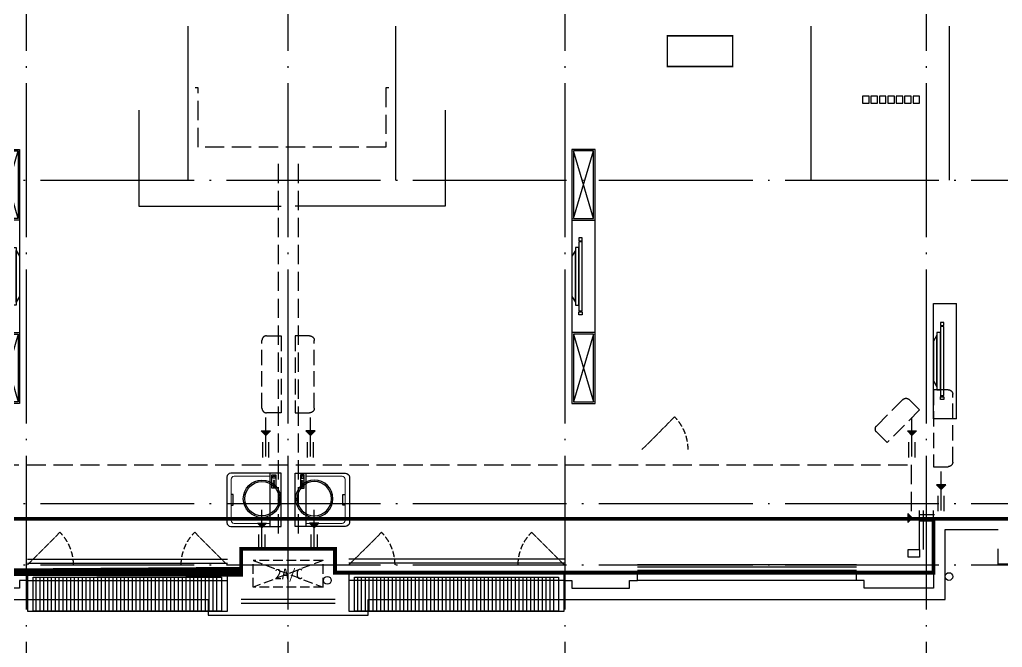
# Model space of a CAD drawing. Extents: x 23000734 to 24262965, y -11528137 to -9789882.
# Drawn here: x 24239425 to 24252200, y -10053910 to -10045754 of the extents above; entities that cross this region are included whole.
import ezdxf

# ---------------------------------------------------------------- set-up
doc = ezdxf.new("R2010")
doc.units = 0
doc.header["$LTSCALE"] = 1000
for name, pattern in [('DASH', [0.35, 0.25, -0.1]), ('DASHDOTX2', [50.8, 25.4, -12.7, 0, -12.7]), ('DOTE', [2.4200000000000004, 2, -0.2, 0.02, -0.2])]:
    doc.linetypes.add(name, pattern=pattern)
for name, color, linetype in [('0-0全面积', 3, 'Continuous'), ('0-0半面积', 10, 'Continuous'), ('0-0太阳能', 167, 'Continuous'), ('0-厨卫洁具', 95, 'Continuous'), ('0-开启示意', 154, 'Continuous'), ('0-栏杆', 141, 'Continuous'), ('0-看线', 173, 'Continuous'), ('0-线脚', 6, 'Continuous'), ('_0', 7, 'Continuous'), ('A-SURFACE', 6, 'Continuous'), ('A-活动家具', 8, 'Continuous'), ('B-家具', 167, 'DASHDOTX2'), ('BALCONY', 6, 'Continuous'), ('DOTE', 249, 'DOTE'), ('KT', 8, 'Continuous'), ('PUB_STRM', 4, 'Continuous'), ('text_房间名称', 255, 'Continuous'), ('图审修改', 1, 'Continuous'), ('栏杆', 163, 'Continuous'), ('空调', 6, 'Continuous')]:
    doc.layers.add(name, color=color, linetype=linetype)
doc.styles.add('黑体', font='SIMHEI_0.TTF', dxfattribs={"width": 0.8})

# ---------------------------------------------------------------- blocks, each defined once
blk = doc.blocks.new('A$C1BFF76B8')
at = {"layer": '0-0太阳能', "linetype": 'ByBlock'}
for points in [[(-206.0228210836649, -129.7717456836253), (-206.0228210836649, -629.5983393806964), (-3006.022821083665, -629.7717456724495), (-3006.022821083665, -129.7717456761748)], [(-2871.022820290178, -629.7667435687035), (-2871.022820290178, -189.7717456799001)], [(-2821.022820290178, -629.7667435687035), (-2821.022820290178, -189.7717456799001)], [(-2771.022820290178, -629.7667435687035), (-2771.022820290178, -189.7717456799001)], [(-2721.022820290178, -629.7667435687035), (-2721.022820290178, -189.7717456799001)], [(-2671.022820290178, -629.7667435687035), (-2671.022820290178, -189.7717456799001)], [(-2621.022820290178, -629.7667435687035), (-2621.022820290178, -189.7717456799001)], [(-2571.022820290178, -629.7667435687035), (-2571.022820290178, -189.7717456799001)], [(-2521.022820290178, -629.7667435687035), (-2521.022820290178, -189.7717456799001)], [(-2471.022820290178, -629.7667435687035), (-2471.022820290178, -189.7717456799001)], [(-2421.022820290178, -629.7667435687035), (-2421.022820290178, -189.7717456799001)], [(-2371.022820290178, -629.7667435687035), (-2371.022820290178, -189.7717456799001)], [(-2321.022820290178, -629.7667435687035), (-2321.022820290178, -189.7717456799001)], [(-2271.022820290178, -629.7667435687035), (-2271.022820290178, -189.7717456799001)], [(-2221.022820290178, -629.7667435687035), (-2221.022820290178, -189.7717456799001)], [(-2171.022820290178, -629.7667435687035), (-2171.022820290178, -189.7717456799001)], [(-2121.022820290178, -629.7667435687035), (-2121.022820290178, -189.7717456799001)], [(-2071.022820290178, -629.7667435687035), (-2071.022820290178, -189.7717456799001)], [(-2021.022820290178, -629.7667435687035), (-2021.022820290178, -189.7717456799001)], [(-1971.022820290178, -629.7667435687035), (-1971.022820290178, -189.7717456799001)], [(-1921.022820290178, -629.7667435687035), (-1921.022820290178, -189.7717456799001)], [(-1871.022820290178, -629.7667435687035), (-1871.022820290178, -189.7717456799001)], [(-1821.022820290178, -629.7667435687035), (-1821.022820290178, -189.7717456799001)], [(-1771.022820290178, -629.7667435687035), (-1771.022820290178, -189.7717456799001)], [(-1721.022820290178, -629.7667435687035), (-1721.022820290178, -189.7717456799001)], [(-1671.022820290178, -629.7667435687035), (-1671.022820290178, -189.7717456799001)], [(-1621.022820290178, -629.7667435687035), (-1621.022820290178, -189.7717456799001)], [(-1571.022820290178, -629.7667435687035), (-1571.022820290178, -189.7717456799001)], [(-1521.022820290178, -629.7667435687035), (-1521.022820290178, -189.7717456799001)], [(-1471.022820290178, -629.7667435687035), (-1471.022820290178, -189.7717456799001)], [(-1421.022820290178, -629.7667435687035), (-1421.022820290178, -189.7717456799001)], [(-1371.022820290178, -629.7667435687035), (-1371.022820290178, -189.7717456799001)], [(-1321.022820290178, -629.7667435687035), (-1321.022820290178, -189.7717456799001)], [(-1271.022820290178, -629.7667435687035), (-1271.022820290178, -189.7717456799001)], [(-1221.022820290178, -629.7667435687035), (-1221.022820290178, -189.7717456799001)], [(-1171.022820290178, -629.7667435687035), (-1171.022820290178, -189.7717456799001)], [(-1121.022820290178, -629.7667435687035), (-1121.022820290178, -189.7717456799001)], [(-1071.022820290178, -629.7667435687035), (-1071.022820290178, -189.7717456799001)], [(-1021.022820290178, -629.7667435687035), (-1021.022820290178, -189.7717456799001)], [(-971.0228202901781, -629.7667435687035), (-971.0228202901781, -189.7717456799001)], [(-921.0228202901781, -629.7667435687035), (-921.0228202901781, -189.7717456799001)], [(-871.0228202901781, -629.7667435687035), (-871.0228202901781, -189.7717456799001)], [(-821.0228202901781, -629.7667435687035), (-821.0228202901781, -189.7717456799001)], [(-771.0228202901781, -629.7667435687035), (-771.0228202901781, -189.7717456799001)], [(-721.0228202901781, -629.7667435687035), (-721.0228202901781, -189.7717456799001)], [(-671.0228202901781, -629.7667435687035), (-671.0228202901781, -189.7717456799001)], [(-621.0228202901781, -629.7667435687035), (-621.0228202901781, -189.7717456799001)], [(-571.0228202901781, -629.7667435687035), (-571.0228202901781, -189.7717456799001)], [(-521.0228202901781, -629.7667435687035), (-521.0228202901781, -189.7717456799001)], [(-471.0228202901781, -629.7667435687035), (-471.0228202901781, -189.7717456799001)], [(-421.0228202901781, -629.7667435687035), (-421.0228202901781, -189.7717456799001)], [(-371.0228202901781, -629.7667435687035), (-371.0228202901781, -189.7717456799001)], [(-321.0228202901781, -629.7667435687035), (-321.0228202901781, -189.7717456799001)]]:
    blk.add_lwpolyline(points, dxfattribs=at)
blk.add_lwpolyline([(-281.0228210836649, -189.7817499097437), (-2931.022821083665, -189.7717456724495), (-2931.022821083665, -629.7717456724495), (-281.0228210836649, -629.7817499097437)], close=True, dxfattribs=at)
blk = doc.blocks.new('cvb')
at = {"layer": 'B-家具'}
for p, q in [((23188.14249599422, 22857.39093565755), (23488.14249599399, 22857.39093565755)), ((23188.14249599422, 22857.39093565755), (23188.14249599422, 21357.39093565755)), ((23488.14249599399, 22857.39093565755), (23488.14249599399, 21357.39093565755)), ((23353.8129949295, 22570.07750280946), (23353.8129949295, 22607.39093564404)), ((23353.8129949295, 22607.39093564404), (23398.58911433117, 22607.39093564404)), ((23398.58911433117, 22570.07750280946), (23353.8129949295, 22570.07750280946)), ((23398.58911433117, 22555.15212967526), (23353.8129949295, 22555.15212967526)), ((23353.8129949295, 22555.15212967526), (23353.8129949295, 21659.62974164262)), ((23361.27568149636, 22570.07750280946), (23361.27568149636, 22555.15212967526)), ((23391.12642776431, 22570.07750280946), (23391.12642776431, 22555.15212967526)), ((23398.58911433117, 22607.39093564404), (23398.58911433117, 22570.07750280946)), ((23398.58911433117, 21659.62974164262), (23398.58911433117, 22555.15212967526)), ((23443.36523373285, 22480.52526400611), (23398.58911433117, 22480.52526400611)), ((23398.58911433117, 22480.52526400611), (23398.58911433117, 21734.25660731178)), ((23443.36523373285, 21734.25660731178), (23443.36523373285, 22480.52526400611)), ((23488.1413531343, 22368.58496550191), (23443.36523373285, 22443.21183117107)), ((23443.36523373285, 22443.21183117107), (23443.36523373285, 21771.57004014635)), ((23488.1413531343, 21846.19690581597), (23488.1413531343, 22368.58496550191)), ((23443.36523373285, 21771.57004014635), (23488.1413531343, 21846.19690581597)), ((23398.58911433117, 21734.25660731178), (23443.36523373285, 21734.25660731178)), ((23353.8129949295, 21659.62974164262), (23398.58911433117, 21659.62974164262)), ((23398.58911433117, 21644.70436850842), (23353.8129949295, 21644.70436850842)), ((23353.8129949295, 21644.70436850842), (23353.8129949295, 21607.39093567384)), ((23353.8129949295, 21607.39093567384), (23398.58911433117, 21607.39093567384)), ((23361.27568149636, 21644.70436850842), (23361.27568149636, 21659.62974164262)), ((23391.12642776431, 21644.70436850842), (23391.12642776431, 21659.62974164262)), ((23398.58911433117, 21607.39093567384), (23398.58911433117, 21644.70436850842)), ((23488.14249599399, 21357.39093565755), (23188.14249599422, 21357.39093565755))]:
    blk.add_line(p, q, dxfattribs=at)
blk = doc.blocks.new('客厅电视')
at = {"layer": 'B-家具'}
for p, q in [((23188.14249592018, 22787.39093441097), (23488.14249592018, 22787.39093441097)), ((23353.81299485546, 22520.07750156242), (23353.81299485546, 22557.39093439747)), ((23353.81299485546, 22557.39093439747), (23398.58911425713, 22557.39093439747)), ((23398.58911425713, 22520.07750156242), (23353.81299485546, 22520.07750156242)), ((23398.58911425713, 22505.15212842869), (23353.81299485546, 22505.15212842869)), ((23353.81299485546, 22505.15212842869), (23353.81299485546, 21609.62974039558)), ((23361.27568142232, 22520.07750156242), (23361.27568142232, 22505.15212842869)), ((23391.12642769027, 22520.07750156242), (23391.12642769027, 22505.15212842869)), ((23398.58911425713, 22557.39093439747), (23398.58911425713, 22520.07750156242)), ((23398.58911425713, 21609.62974039558), (23398.58911425713, 22505.15212842869)), ((23443.36523365881, 22430.52526275907), (23398.58911425713, 22430.52526275907)), ((23398.58911425713, 22430.52526275907), (23398.58911425713, 21684.2566060652)), ((23443.36523365881, 21684.2566060652), (23443.36523365881, 22430.52526275907)), ((23488.14135306049, 22318.58496425534), (23443.36523365881, 22393.21182992449)), ((23443.36523365881, 22393.21182992449), (23443.36523365881, 21721.57003889978)), ((23488.14135306049, 21796.1969045694), (23488.14135306049, 22318.58496425534)), ((23443.36523365881, 21721.57003889978), (23488.14135306049, 21796.1969045694)), ((23353.81299485546, 21609.62974039558), (23398.58911425713, 21609.62974039558)), ((23398.58911425713, 21594.70436726185), (23353.81299485546, 21594.70436726185)), ((23353.81299485546, 21594.70436726185), (23353.81299485546, 21557.39093442727)), ((23361.27568142232, 21594.70436726185), (23361.27568142232, 21609.62974039558)), ((23391.12642769027, 21594.70436726185), (23391.12642769027, 21609.62974039558)), ((23398.58911425713, 21684.2566060652), (23443.36523365881, 21684.2566060652)), ((23398.58911425713, 21557.39093442727), (23398.58911425713, 21594.70436726185)), ((23353.81299485546, 21557.39093442727), (23398.58911425713, 21557.39093442727)), ((23488.14249592018, 21327.39093441097), (23188.14249592018, 21327.39093441097))]:
    blk.add_line(p, q, dxfattribs=at)
for points in [[(23488.14249592018, 23707.39093441097), (23188.14249592018, 23707.39093441097), (23188.14249592018, 20407.39093441097), (23488.14249591646, 20407.39093690459), (23488.14249591646, 23707.39093441097)], [(23468.14249591646, 22807.39093441097), (23208.14249592018, 23687.39093441097)], [(23208.14249592018, 22807.39093441097), (23468.14249591646, 23687.39093441097)], [(23468.14249591646, 21307.39093441097), (23208.14249592018, 21307.39093441097), (23208.14249592018, 20427.39093457721), (23468.14249591646, 20427.39093673835), (23468.14249591646, 21307.39093441097), (23208.14249592018, 20427.39093441097)], [(23208.14249592018, 21307.39093441097), (23468.14249591646, 20427.39093441097)]]:
    blk.add_lwpolyline(points, dxfattribs=at)
blk.add_lwpolyline([(23468.14249591646, 22807.39093441097), (23468.14249591646, 23687.39093441097), (23208.14249592018, 23687.39093441097), (23208.14249592018, 22807.39093441097)], close=True, dxfattribs=at)
blk = doc.blocks.new('A$C5E80688F')
at = {"layer": 'B-家具'}
for points in [[(-8072.999999634922, -140), (-8073, -50), (-7987.637105517089, -50), (-7987.637105152011, -140)], [(-7963.303326804191, -140), (-7963.303327169269, -50), (-7877.940432686359, -50), (-7877.94043232128, -140)], [(-7853.60665397346, -139.9999991096556), (-7853.606654338539, -49.99999911151826), (-7768.243759855628, -49.99999911151826), (-7768.24375949055, -139.9999991096556)], [(-7743.90998114273, -139.9999991096556), (-7743.909981507808, -49.99999911151826), (-7658.547087028623, -49.99999911151826), (-7658.547086663544, -139.9999991096556)], [(-7634.213308315724, -139.9999982211739), (-7634.213308680803, -49.99999822117388), (-7548.850414197892, -49.99999822117388), (-7548.850413832814, -139.9999982211739)], [(-7524.516635484993, -139.9999982211739), (-7524.516635850072, -49.99999822117388), (-7439.153741367161, -49.99999822117388), (-7439.153741002083, -139.9999982211739)], [(-7414.819962654263, -139.9999982211739), (-7414.819963019341, -49.99999822117388), (-7329.457068536431, -49.99999822117388), (-7329.457068171352, -139.9999982211739)]]:
    blk.add_lwpolyline(points, close=True, dxfattribs=at)
for points in [[(-1903, -230), (-1903, -1480), (47, -1480)], [(2077.000000007451, -230), (2077.000000007451, -1480), (227.0000000074506, -1480)]]:
    blk.add_lwpolyline(points, dxfattribs=at)
at = {"layer": 'A-活动家具', "extrusion": (0, 0, -1), "zscale": -1, "rotation": 179.9999999999998}
for name, p in [('客厅电视', (27041.14249591529, 19667.39093441144)), ('cvb', (31741.14249599352, 18616.39093565755))]:
    blk.add_blockref(name, p, dxfattribs=at)
at = {"layer": 'A-活动家具', "extrusion": (0, 0, -1), "xscale": -1, "zscale": -1, "rotation": 180}
blk.add_blockref('客厅电视', (-27115.14249591529, 19667.39093441144), dxfattribs=at)
blk = doc.blocks.new('$plan$00001623')
at = {"layer": '0-厨卫洁具', "linetype": 'Continuous'}
blk.add_line((-341.0638153267937, -144.6659197755616), (341.8834332893312, -144.6659197755616), dxfattribs=at)
at = {"layer": '0-厨卫洁具'}
blk.add_lwpolyline([(295, -705.8351835135873), (-295, -705.8351835135909, -0.414213562373095), (-345, -655.8351835135909), (-345, 0), (345, 0), (345, -655.8351835135909, -0.414213562373095)], format="xyb", close=True, dxfattribs=at)
for points in [[(323.3669517711533, -71.58882026028004), (151.9948796328244, -71.58882026028004), (151.9948796328244, -119.7109121235189), (323.3669517711533, -119.7109121235189)], [(163.0332813934365, -85.77758666829322), (176.6797890030721, -85.77758666829322), (176.6797890030721, -98.50580599754903), (163.0332813934365, -98.50580599754903)], [(188.5066927319422, -85.77758666829322), (202.1532003415778, -85.77758666829322), (202.1532003415778, -98.50580599754903), (188.5066927319422, -98.50580599754903)], [(213.0704064292804, -85.77758666829322), (226.716914038916, -85.77758666829322), (226.716914038916, -98.50580599754903), (213.0704064292804, -98.50580599754903)], [(239.4535849417734, -85.77758666829322), (253.100092551409, -85.77758666829322), (253.100092551409, -98.50580599754903), (239.4535849417734, -98.50580599754903)], [(280.8780295278848, -109.8034200168186), (309.2039545124571, -109.8034200168186), (309.2039545124571, -80.08098798927676), (280.8780295278848, -80.08098798927676)]]:
    blk.add_lwpolyline(points, close=True, dxfattribs=at)
at = {"layer": '0-厨卫洁具', "lineweight": 13}
blk.add_lwpolyline([(307.2702440595567, -144.6659197755616), (307.2702440595531, -610.9635392652526, -0.414213562373095), (267.2702440595531, -650.9635392652526), (-267.2702440595531, -650.963539265249, -0.414213562373095), (-307.2702440595531, -610.963539265249), (-307.2702440595531, -144.6659197755616)], format="xyb", dxfattribs=at)
at = {"layer": '0-厨卫洁具'}
blk.add_lwpolyline([(-71.03978584050492, -650.9635392652526), (-71.03978584050492, -623.3845569657606), (0, -623.3845569657606), (71.03978584050492, -623.3845569657606), (71.03978584050492, -650.9635392652526)], dxfattribs=at)
blk.add_circle((0, -25.47641460187879), 16.03030064122868, dxfattribs=at)
blk = doc.blocks.new('tynsx')
at = {"layer": '0-厨卫洁具'}
for radius in [242.5, 222.5]:
    blk.add_circle((-242.5, 0), radius, dxfattribs=at)
blk = doc.blocks.new('A$C2A163BE1')
at = {"extrusion": (0, 0, -1), "xscale": -1, "zscale": -1, "rotation": 359.9988535131273}
blk.add_blockref('tynsx', (192.5000114776194, -5158.499999983236), dxfattribs=at)
at = {"extrusion": (0, 0, -1), "zscale": -1, "rotation": 0.001146486872711296}
blk.add_blockref('tynsx', (-2.50001147761941, -5158.499999983236), dxfattribs=at)
at = {"layer": '0-厨卫洁具', "xscale": -1.000000000000003, "rotation": 270.0000000883789}
blk.add_blockref('$plan$00001623', (-184.9999997131526, -5173.389011191204), dxfattribs=at)
at = {"layer": '0-厨卫洁具', "rotation": 89.99999991162109}
blk.add_blockref('$plan$00001623', (-5.000000286847353, -5173.389011191204), dxfattribs=at)
blk = doc.blocks.new('A$C1C455A10')
at = {"layer": '0-看线'}
for points in [[(-8882.999999996275, -7547.5), (-8882.999999996275, -7747.5), (-6843, -7747.499999998137), (-6843, -7547.5)], [(-5003, -7957.5), (-2153, -7957.5)], [(-1203, -7957.5), (1597, -7957.5)], [(5777, -7957.5), (3177, -7957.5)]]:
    blk.add_lwpolyline(points, dxfattribs=at)
at = {"layer": '0-线脚'}
for points in [[(-6003, -7857.5), (-6003, -8057.5), (-5103, -8057.5), (-5103, -7957.5), (-5003, -7957.5), (-5003, -7857.5)], [(-1203, -7857.5), (-1203, -7957.5), (-1303, -7957.5), (-1303, -8057.5), (-2053, -8057.5), (-2053, -7957.5), (-2153, -7957.5), (-2153, -7857.5)], [(5777, -7857.5), (5777, -7957.5), (5877, -7957.5), (5877, -8057.5), (6627, -8057.5), (6627, -7957.5), (6727, -7957.5), (6727, -7857.5)]]:
    blk.add_lwpolyline(points, dxfattribs=at)
blk = doc.blocks.new('A$C153F32CB')
at = {"layer": '0-0太阳能', "linetype": 'ByBlock'}
for points in [[(774.5, -106.9967533536255), (774.5, -606.8233470506966), (-1825.5, -606.9967533424497), (-1825.5, -106.996753346175)], [(-1690.499999206513, -606.9917512387037), (-1690.499999206513, -166.9967533499002)], [(-1640.499999206513, -606.9917512387037), (-1640.499999206513, -166.9967533499002)], [(-1590.499999206513, -606.9917512387037), (-1590.499999206513, -166.9967533499002)], [(-1540.499999206513, -606.9917512387037), (-1540.499999206513, -166.9967533499002)], [(-1490.499999206513, -606.9917512387037), (-1490.499999206513, -166.9967533499002)], [(-1440.499999206513, -606.9917512387037), (-1440.499999206513, -166.9967533499002)], [(-1390.499999206513, -606.9917512387037), (-1390.499999206513, -166.9967533499002)], [(-1340.499999206513, -606.9917512387037), (-1340.499999206513, -166.9967533499002)], [(-1290.499999206513, -606.9917512387037), (-1290.499999206513, -166.9967533499002)], [(-1240.499999206513, -606.9917512387037), (-1240.499999206513, -166.9967533499002)], [(-1190.499999206513, -606.9917512387037), (-1190.499999206513, -166.9967533499002)], [(-1140.499999206513, -606.9917512387037), (-1140.499999206513, -166.9967533499002)], [(-1090.499999206513, -606.9917512387037), (-1090.499999206513, -166.9967533499002)], [(-1040.499999206513, -606.9917512387037), (-1040.499999206513, -166.9967533499002)], [(-990.4999992065132, -606.9917512387037), (-990.4999992065132, -166.9967533499002)], [(-940.4999992065132, -606.9917512387037), (-940.4999992065132, -166.9967533499002)], [(-890.4999992065132, -606.9917512387037), (-890.4999992065132, -166.9967533499002)], [(-840.4999992065132, -606.9917512387037), (-840.4999992065132, -166.9967533499002)], [(-790.4999992065132, -606.9917512387037), (-790.4999992065132, -166.9967533499002)], [(-740.4999992065132, -606.9917512387037), (-740.4999992065132, -166.9967533499002)], [(-690.4999992065132, -606.9917512387037), (-690.4999992065132, -166.9967533499002)], [(-640.4999992065132, -606.9917512387037), (-640.4999992065132, -166.9967533499002)], [(-590.4999992065132, -606.9917512387037), (-590.4999992065132, -166.9967533499002)], [(-540.4999992065132, -606.9917512387037), (-540.4999992065132, -166.9967533499002)], [(-490.4999992065132, -606.9917512387037), (-490.4999992065132, -166.9967533499002)], [(-440.4999992065132, -606.9917512387037), (-440.4999992065132, -166.9967533499002)], [(-390.4999992065132, -606.9917512387037), (-390.4999992065132, -166.9967533499002)], [(-340.4999992065132, -606.9917512387037), (-340.4999992065132, -166.9967533499002)], [(-290.4999992065132, -606.9917512387037), (-290.4999992065132, -166.9967533499002)], [(-240.4999992065132, -606.9917512387037), (-240.4999992065132, -166.9967533499002)], [(-190.4999992065132, -606.9917512387037), (-190.4999992065132, -166.9967533499002)], [(-140.4999992065132, -606.9917512387037), (-140.4999992065132, -166.9967533499002)], [(-90.49999920651317, -606.9917512387037), (-90.49999920651317, -166.9967533499002)], [(-40.49999920651317, -606.9917512387037), (-40.49999920651317, -166.9967533499002)], [(9.500000793486834, -606.9917512387037), (9.500000793486834, -166.9967533499002)], [(59.50000079348683, -606.9917512387037), (59.50000079348683, -166.9967533499002)], [(109.5000007934868, -606.9917512387037), (109.5000007934868, -166.9967533499002)], [(159.5000007934868, -606.9917512387037), (159.5000007934868, -166.9967533499002)], [(209.5000007934868, -606.9917512387037), (209.5000007934868, -166.9967533499002)], [(259.5000007934868, -606.9917512387037), (259.5000007934868, -166.9967533499002)], [(309.5000007934868, -606.9917512387037), (309.5000007934868, -166.9967533499002)], [(359.5000007934868, -606.9917512387037), (359.5000007934868, -166.9967533499002)], [(409.5000007934868, -606.9917512387037), (409.5000007934868, -166.9967533499002)], [(459.5000007934868, -606.9917512387037), (459.5000007934868, -166.9967533499002)], [(509.5000007934868, -606.9917512387037), (509.5000007934868, -166.9967533499002)], [(559.5000007934868, -606.9917512387037), (559.5000007934868, -166.9967533499002)], [(609.5000007934868, -606.9917512387037), (609.5000007934868, -166.9967533499002)], [(659.5000007934868, -606.9917512387037), (659.5000007934868, -166.9967533499002)]]:
    blk.add_lwpolyline(points, dxfattribs=at)
blk.add_lwpolyline([(699.5, -167.0067575797439), (-1750.5, -166.9967533424497), (-1750.5, -606.9967533424497), (699.5, -607.0067575797439)], close=True, dxfattribs=at)
blk = doc.blocks.new('rfwetery')
at = {"layer": 'BALCONY'}
for points in [[(11892286.50001817, 65605.17812204023), (11892346.50001139, 65605.17812376912), (11892346.50001463, 65545.1781290319)], [(11892406.50000461, 65605.17812186934), (11892346.50001139, 65605.17812376912), (11892346.50000797, 65545.1781290319)]]:
    blk.add_hatch(color=256, dxfattribs=at).paths.add_polyline_path(points)
h = blk.add_hatch(color=256, dxfattribs=at)
h.paths.add_polyline_path([(11892406.50000461, 65605.17812186934), (11892346.50001139, 65605.17812376923), (11892346.50000797, 65545.17812903179)])
h.paths.add_polyline_path([(11892346.50001139, 65605.17812376912), (11892346.50000797, 65545.1781290319), (11892406.50000461, 65605.17812186934)])
blk.add_line((11892346.49999243, 65272.27744436939), (11892346.50002119, 65777.37640284188), dxfattribs=at)
at = {"layer": 'BALCONY', "linetype": 'DASH'}
for p, q in [((11892306.49999366, 65259.51920022164), (11892306.5, 65459.51920022164)), ((11892386.49999366, 65259.51919768855), (11892386.5, 65459.51919768855))]:
    blk.add_line(p, q, dxfattribs=at)
at = {"layer": 'BALCONY'}
blk.add_lwpolyline([(11892286.50000461, 65605.17812566913), (11892346.50000271, 65545.17812376923), (11892406.50000461, 65605.17812186934)], close=True, dxfattribs=at)
blk = doc.blocks.new('A$C0B5919E6')
at = {"layer": '空调', "linetype": 'DASH', "ltscale": 0.8}
blk.add_lwpolyline([(249.9994896482676, 0.001130153046688065), (59.99948964826763, 0.001130153046688065, -0.414213562373095), (-0.0005103517323732376, 60.00113015304669), (-0.0005103517323732376, 940.0011301530467, -0.414213562373095), (59.99948964826763, 1000.001130153047), (249.9994896482676, 1000.001130153047)], format="xyb", close=True, dxfattribs=at)
blk = doc.blocks.new('A$C35C37B70')
at = {"layer": '空调', "linetype": 'DASH', "ltscale": 0.8}
blk.add_lwpolyline([(-7905.187492962927, -5304), (-7770.837419185787, -5169.649496927857, 0.414213562373095), (-7770.837554749101, -5084.796683186665), (-8110.249803870916, -4745.386422369629, 0.414213562373095), (-8195.102617610246, -4745.386557934806), (-8329.452691387385, -4879.737061008811)], format="xyb", close=True, dxfattribs=at)
at = {"layer": 'BALCONY', "rotation": 0.003514407366884229}
for p in [(-11900571.95958082, -71485.72983061522), (-11892171.95997542, -71485.72983061522), (-11892121.95997542, -72685.72983061522)]:
    blk.add_blockref('rfwetery', p, dxfattribs=at)
at = {"layer": 'BALCONY', "xscale": -1}
for p, rotation in [((11891932.95997542, -71485.72983061522), 359.9964855926331), ((11883732.96414626, -72185.72983061522), 359.9964855926331), ((-74511.22983063012, -11898626.47045821), 269.9964855926331), ((11891882.95997542, -72685.72983061522), 359.9964855926331)]:
    blk.add_blockref('rfwetery', p, dxfattribs=dict(at, rotation=rotation))
at = {"layer": '空调', "linetype": 'DASH', "ltscale": 0.8, "rotation": 359.9964855926331}
for p in [(-459.5249908268452, -4916.741588832811), (-8759.520819995552, -5616.741588832811)]:
    blk.add_blockref('A$C0B5919E6', p, dxfattribs=at)
at = {"layer": '空调', "linetype": 'DASH', "ltscale": 0.8, "xscale": -1, "rotation": 0.003514407366882466}
blk.add_blockref('A$C0B5919E6', (220.5249908268452, -4916.741588832811), dxfattribs=at)
blk = doc.blocks.new('KC')
at = {"layer": '0-开启示意', "linetype": 'DASH', "ltscale": 0.3, "const_width": 10}
blk.add_lwpolyline([(245355.2100543217, 107837.9834782778), (244930.9459856096, 107413.7194095703)], dxfattribs=at)
at = {"layer": '0-开启示意', "linetype": 'DASH', "ltscale": 0.3}
blk.add_lwpolyline([(245355.21005432, 107837.9834782821), (244930.9459856096, 107413.7194095703)], dxfattribs=at)
blk.add_arc((245355.2100543217, 107837.9834782821), 600, 179.9999999999959, 224.9999999996552, dxfattribs=at)
blk = doc.blocks.new('A$C35AB33C4')
at = {"layer": '0-开启示意', "xscale": -1, "rotation": 180}
for p in [(-246863.7100543194, 102927.9834782816), (-243053.7100543194, 101427.9834782816), (-238873.7100543268, 101427.9834782816)]:
    blk.add_blockref('KC', p, dxfattribs=at)
at = {"layer": '0-开启示意', "rotation": 180}
for p in [(244856.7100543194, 101427.9834782816), (249236.7100543194, 101427.9834782816)]:
    blk.add_blockref('KC', p, dxfattribs=at)
blk = doc.blocks.new('A$C69155677')
at = {"layer": 'KT', "linetype": 'DASH', "ltscale": 0.5}
for p, q in [((43.32731948420405, 189.4510309416801), (-866.6726804040372, 189.4510309416801)), ((-866.6726804040372, -160.5489690508693), (-866.6726804040372, 189.4510309416801)), ((43.32731948420405, -160.5489690508693), (43.32731948420405, 189.4510309416801)), ((43.32731948420405, -160.5489690508693), (-866.6726804040372, -160.5489690508693))]:
    blk.add_line(p, q, dxfattribs=at)
for points in [[(43.32731948420405, 189.4510309416801), (-866.6726804040372, -160.5489690508693)], [(-866.6726804040372, 189.4510309416801), (43.32731948420405, -160.5489690508693)]]:
    blk.add_lwpolyline(points, dxfattribs=at)
at = {"layer": 'KT', "style": '黑体'}
blk.add_text('2A/C', height=135.1898734177215, dxfattribs=at).set_placement((-587.721311878413, -54.87887381576002))

msp = doc.modelspace()

# ---------------------------------------------------------------- linework, layer by layer
msp.add_lwpolyline([(24234184.72500861, -10052379.56526237), (24234874.72501375, -10052379.56526251), (24234874.72503048, -10053289.5652816), (24241874.72500861, -10053289.5652816), (24241874.72500861, -10053489.56526094), (24243954.72500197, -10053489.56526094), (24243954.72501259, -10053289.56525938), (24251454.7251043, -10053289.56528236), (24251454.72503119, -10052379.56526268), (24252144.72500861, -10052379.565263)])
at = {"layer": '0-0全面积', "linetype": 'DASH', "lineweight": 30, "const_width": 50}
msp.add_lwpolyline([(24235314.72500871, -10052239.56526106), (24235314.72500871, -10052239.56526106), (24235314.72500795, -10052239.56526025), (24251014.72503738, -10052239.56526025), (24251014.72503926, -10052239.56526733), (24255314.72500769, -10052239.56526861), (24255314.72497135, -10041339.56524856), (24244514.72500709, -10041339.56525561), (24244514.72500251, -10039239.56525489), (24239314.72500733, -10039239.56525294), (24239314.72500733, -10041339.56526769), (24231914.72497672, -10041339.56525653), (24231914.72614301, -10045239.56527778), (24230214.72500962, -10045239.56527778), (24230214.72500962, -10041339.56526094), (24220814.72500861, -10041339.56526094), (24220814.72500861, -10039239.56526094), (24215614.72500861, -10039239.56526094), (24215614.72500861, -10041339.56526094), (24208214.72500861, -10041339.56526094), (24208214.72500861, -10045239.56526094), (24206814.72500861, -10045239.56526094)], dxfattribs=at)
at = {"layer": '0-0半面积', "linetype": 'DASH', "const_width": 50}
msp.add_lwpolyline([(24251304.72500815, -10052239.56527149), (24251304.72493501, -10052939.5652578), (24243524.72500813, -10052939.5652578), (24243524.72501165, -10052629.56527841), (24242304.72503917, -10052629.56527841), (24242304.72503918, -10052939.56526518), (24235024.72509126, -10052939.56728228), (24235024.72500812, -10052239.56527148), (24235314.72500813, -10052239.56527149), (24235314.72500813, -10052239.56527149), (24251014.72500813, -10052239.56527149), (24251014.72500813, -10052239.56527149), (24251304.72500815, -10052239.566832)], dxfattribs=at)
at = {"layer": '0-栏杆'}
for points in [[(24239524.72500861, -10052764.56526094), (24242124.72500861, -10052764.56526094)], [(24246504.72500861, -10052764.56526094), (24243704.72500861, -10052764.56526094)], [(24239524.72500861, -10052814.56526094), (24242124.72500861, -10052814.56526094)], [(24246504.72500861, -10052814.56526094), (24243704.72500861, -10052814.56526094)], [(24250304.72500861, -10052869.56526094), (24247454.72500861, -10052869.56526094)], [(24250304.72500861, -10052909.56526094), (24247454.72500861, -10052909.56526094)], [(24243524.72500861, -10053289.56526094), (24242304.72500861, -10053289.56526094)], [(24243524.72500861, -10053339.56526094), (24242304.72500861, -10053339.56526094)]]:
    msp.add_lwpolyline(points, dxfattribs=at)
at = {"layer": '_0'}
for points in [[(24251124.72500861, -10052639.56526094), (24251124.72500863, -10052129.56526094)], [(24251304.72500861, -10052639.56526094), (24251304.72500863, -10052129.56526094)], [(24250304.72500861, -10052839.56526094), (24247454.72500861, -10052839.56526094)], [(24250304.72500861, -10052939.56526094), (24247454.72500861, -10052939.56526094)]]:
    msp.add_lwpolyline(points, dxfattribs=at)
at = {"layer": 'A-SURFACE', "linetype": 'DASH', "lineweight": 30}
for points in [[(24235314.72500871, -10052239.56526107), (24235314.72500871, -10052239.56526107), (24235314.72500795, -10051539.56526026), (24251014.72503738, -10051539.56526026), (24251014.72503926, -10052239.56526733), (24255314.72500769, -10052239.56526862), (24255314.72497135, -10041339.56524857), (24244514.72500709, -10041339.56525561), (24244514.72500251, -10039239.5652549), (24239314.72500733, -10039239.56525294), (24239314.72500733, -10041339.5652677), (24231914.72497672, -10041339.56525654), (24231914.72614301, -10045239.56527778), (24230214.72500962, -10045239.56527778), (24230214.72500962, -10041339.56526094), (24220814.72500861, -10041339.56526094), (24220814.72500861, -10039239.56526094), (24215614.72500861, -10039239.56526094), (24215614.72500861, -10041339.56526094), (24208214.72500861, -10041339.56526094), (24208214.72500861, -10045239.56526094), (24206814.72500861, -10045239.56526094)], [(24244224.72500861, -10046639.56526094), (24244184.72500861, -10046639.56526094), (24244184.72500861, -10047409.56526094), (24241744.72500861, -10047409.56526094), (24241744.72500861, -10046639.56526094), (24241704.72500861, -10046639.56526094)], [(24242784.72500861, -10047629.56526094), (24242784.72500861, -10052449.56526094)], [(24243044.72500861, -10047629.56526094), (24243044.72500861, -10052449.56526094)]]:
    msp.add_lwpolyline(points, dxfattribs=at)
at = {"layer": 'DOTE'}
for p, q in [((24239514.72500861, -10055839.56526094), (24239514.72500861, -10037439.56526094)), ((24241614.72500861, -10047839.56526094), (24241614.72500861, -10037439.56526094)), ((24244314.72500861, -10047839.56526094), (24244314.72500861, -10037439.56526094)), ((24246514.72500861, -10055839.56526094), (24246514.72500861, -10037439.56526094)), ((24249714.72500861, -10047839.56526094), (24249714.72500861, -10037439.56526094)), ((24251514.72500861, -10047839.56526094), (24251514.72500861, -10037439.56526094)), ((24242914.72500861, -10055839.56526094), (24242914.72500861, -10045439.56526094)), ((24251214.72500861, -10055839.56526094), (24251214.72500861, -10045439.56526094)), ((24181614.72500861, -10047839.56526094), (24257114.72500861, -10047839.56526094)), ((24181614.72500861, -10052039.56526094), (24257114.72500861, -10052039.56526094)), ((24181614.72500861, -10052839.56526094), (24257114.72500861, -10052839.56526094))]:
    msp.add_line(p, q, dxfattribs=at)
at = {"layer": 'PUB_STRM'}
for centre in [(24243424.72500861, -10053039.56525863), (24251504.7250802, -10052989.56390883)]:
    msp.add_circle(centre, 50, dxfattribs=at)
at = {"layer": 'text_房间名称', "color": 6, "linetype": 'DASH', "const_width": 19.99999999999999}
msp.add_lwpolyline([(24248693.2250233, -10045963.77033076), (24247844.28725688, -10045963.77033076), (24247844.28723426, -10046363.59459541), (24248693.22500045, -10046363.59459541)], close=True, dxfattribs=at)
at = {"layer": '图审修改', "color": 3}
msp.add_lwpolyline([(24251124.72500861, -10052739.56526094), (24250974.72500861, -10052739.56526094), (24250974.72500861, -10052639.56526094), (24251124.72500861, -10052639.56526094)], close=True, dxfattribs=at)
at = {"layer": '栏杆'}
for points in [[(24251174.72500861, -10052639.56526095), (24251174.72500863, -10052129.56526094)], [(24251214.72500861, -10052639.56526095), (24251214.72500863, -10052129.56526094)]]:
    msp.add_lwpolyline(points, dxfattribs=at)

# ---------------------------------------------------------------- block references
at = {"xscale": -1}
for name, p in [('A$C1C455A10', (24245301.72500861, -10045082.06526094)), ('A$C35AB33C4', (24246006.22500861, -10046429.56526094)), ('A$C2A163BE1', (24242819.72500861, -10046820.06526094)), ('A$C35C37B70', (24242795.23229285, -10045945.56526094)), ('A$C5E80688F', (24243051.72500861, -10046699.56526094)), ('A$C153F32CB', (24240299.22500861, -10052832.5685076)), ('A$C1BFF76B8', (24243498.70218752, -10052809.79351527))]:
    msp.add_blockref(name, p, dxfattribs=at)
msp.add_blockref('A$C69155677', (24243326.39768907, -10052969.01629189))

doc.saveas('drawing.dxf')
